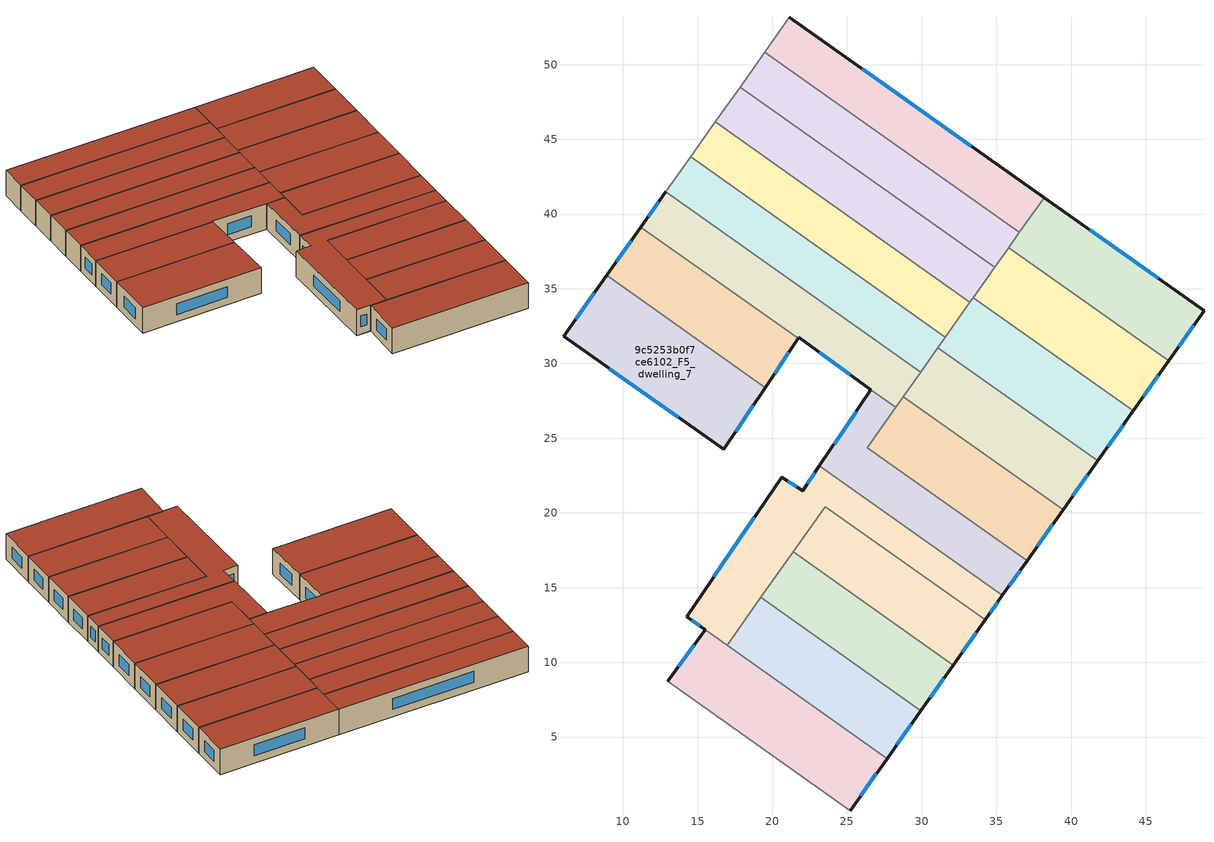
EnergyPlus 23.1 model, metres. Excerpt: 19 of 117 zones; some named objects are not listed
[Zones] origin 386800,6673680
9c5253b0f7ce6102_F5_dwelling_0
 floor to 9c5253b0f7ce6102_F4_dwelling_0 (EU_floor_Construction): 38.19,41.1 36.54,38.77 19.5,50.83 21.15,53.17 z15
 wall outside (EU_wall_Construction): 38.19,41.1 21.15,53.17 z15:18
 wall to 9c5253b0f7ce6102_F5_dwelling_1 (EU_wall_Construction): 19.5,50.83 36.54,38.77 z15:18
 wall adiabatic (EU_wall_Construction): 21.15,53.17 19.5,50.83 z15:18
 wall to 9c5253b0f7ce6102_F5_dwelling_9 (EU_wall_Construction): 36.54,38.77 38.19,41.1 z15:18
 window (EU_Window_Construction): 33.32,44.55 26.02,49.72 z15.86:17.14
 roof outside (EU_roof_Construction): 36.54,38.77 38.19,41.1 21.15,53.17 19.5,50.83 z18
9c5253b0f7ce6102_F5_dwelling_1
 floor to 9c5253b0f7ce6102_F4_dwelling_1 (EU_floor_Construction): 36.54,38.77 34.88,36.43 17.84,48.5 19.5,50.83 z15
 wall to 9c5253b0f7ce6102_F5_dwelling_2 (EU_wall_Construction): 17.84,48.5 34.88,36.43 z15:18
 wall adiabatic (EU_wall_Construction): 19.5,50.83 17.84,48.5 z15:18
 wall to 9c5253b0f7ce6102_F5_dwelling_10 (EU_wall_Construction): 34.88,36.43 35.82,37.76 z15:18
 wall to 9c5253b0f7ce6102_F5_dwelling_9 (EU_wall_Construction): 35.82,37.76 36.54,38.77 z15:18
 roof outside (EU_roof_Construction): 34.88,36.43 36.54,38.77 19.5,50.83 17.84,48.5 z18
9c5253b0f7ce6102_F5_dwelling_10
 floor to 9c5253b0f7ce6102_F4_dwelling_10 (EU_floor_Construction): 46.52,30.18 44.16,26.83 33.45,34.41 35.82,37.76 z15
 wall outside (EU_wall_Construction): 44.16,26.83 46.52,30.18 z15:18
 wall to 9c5253b0f7ce6102_F5_dwelling_11 (EU_wall_Construction): 33.45,34.41 44.16,26.83 z15:18
 wall to 9c5253b0f7ce6102_F5_dwelling_9 (EU_wall_Construction): 46.52,30.18 35.82,37.76 z15:18
 wall to 9c5253b0f7ce6102_F5_dwelling_2 (EU_wall_Construction): 34.88,36.43 33.45,34.41 z15:18
 window (EU_Window_Construction): 44.83,27.79 45.85,29.22 z15.86:17.14
 roof outside (EU_roof_Construction): 44.16,26.83 46.52,30.18 35.82,37.76 33.45,34.41 z18
9c5253b0f7ce6102_F5_dwelling_11
 floor to 9c5253b0f7ce6102_F4_dwelling_11 (EU_floor_Construction): 44.16,26.83 41.79,23.49 31.08,31.07 33.45,34.41 z15
 wall outside (EU_wall_Construction): 41.79,23.49 44.16,26.83 z15:18
 wall to 9c5253b0f7ce6102_F5_dwelling_12 (EU_wall_Construction): 31.08,31.07 41.79,23.49 z15:18
 wall to 9c5253b0f7ce6102_F5_dwelling_3 (EU_wall_Construction): 33.23,34.1 31.57,31.76 z15:18
 wall to 9c5253b0f7ce6102_F5_dwelling_4 (EU_wall_Construction): 31.57,31.76 31.08,31.07 z15:18
 wall to 9c5253b0f7ce6102_F5_dwelling_2 (EU_wall_Construction): 33.45,34.41 33.23,34.1 z15:18
 window (EU_Window_Construction): 42.46,24.44 43.48,25.88 z15.86:17.14
 roof outside (EU_roof_Construction): 41.79,23.49 44.16,26.83 33.45,34.41 31.08,31.07 z18
9c5253b0f7ce6102_F5_dwelling_12
 floor to 9c5253b0f7ce6102_F4_dwelling_12 (EU_floor_Construction): 41.79,23.49 39.46,20.2 28.75,27.77 31.08,31.07 z15
 wall outside (EU_wall_Construction): 39.46,20.2 41.79,23.49 z15:18
 wall to 9c5253b0f7ce6102_F5_dwelling_13 (EU_wall_Construction): 28.75,27.77 39.46,20.2 z15:18
 wall to 9c5253b0f7ce6102_F5_dwelling_5 (EU_wall_Construction): 29.92,29.43 28.75,27.77 z15:18
 wall to 9c5253b0f7ce6102_F5_dwelling_4 (EU_wall_Construction): 31.08,31.07 29.92,29.43 z15:18
 window (EU_Window_Construction): 40.12,21.14 41.12,22.55 z15.86:17.14
 roof outside (EU_roof_Construction): 39.46,20.2 41.79,23.49 31.08,31.07 28.75,27.77 z18
9c5253b0f7ce6102_F5_dwelling_13
 floor to 9c5253b0f7ce6102_F4_dwelling_13 (EU_floor_Construction): 39.46,20.2 37.05,16.8 26.34,24.38 28.75,27.77 z15
 wall outside (EU_wall_Construction): 37.05,16.8 39.46,20.2 z15:18
 wall to 9c5253b0f7ce6102_F5_dwelling_14 (EU_wall_Construction): 28.25,27.06 26.34,24.38 37.05,16.8 z15:18
 wall to 9c5253b0f7ce6102_F5_dwelling_5 (EU_wall_Construction): 28.75,27.77 28.25,27.07 z15:18
 window (EU_Window_Construction): 37.74,17.77 38.77,19.22 z15.86:17.14
 roof outside (EU_roof_Construction): 37.05,16.8 39.46,20.2 28.75,27.77 26.34,24.38 z18
9c5253b0f7ce6102_F5_dwelling_14
 floor to 9c5253b0f7ce6102_F4_dwelling_14 (EU_floor_Construction): 28.25,27.07 26.34,24.38 37.05,16.8 35.41,14.47 23.15,23.15 26.59,28.24 z15
 wall outside (EU_wall_Construction): 35.41,14.47 37.05,16.8 / 26.59,28.24 23.15,23.15 z15:18
 wall to 9c5253b0f7ce6102_F5_dwelling_5 (EU_wall_Construction): 28.25,27.07 26.59,28.24 z15:18
 wall to 9c5253b0f7ce6102_F5_dwelling_8 (EU_wall_Construction): 23.15,23.15 35.41,14.47 z15:18
 window (EU_Window_Construction): 35.88,15.14 36.58,16.13 / 25.61,26.78 24.14,24.6 z15.86:17.14
 roof outside (EU_roof_Construction): 35.41,14.47 37.05,16.8 26.34,24.38 28.25,27.07 26.59,28.24 23.15,23.15 z18
9c5253b0f7ce6102_F5_dwelling_15
 floor to 9c5253b0f7ce6102_F4_dwelling_15 (EU_floor_Construction): 34.25,12.84 32.11,9.82 21.41,17.4 23.54,20.42 z15
 wall outside (EU_wall_Construction): 32.11,9.82 34.25,12.84 z15:18
 wall to 9c5253b0f7ce6102_F5_dwelling_8 (EU_wall_Construction): 34.25,12.84 23.54,20.42 21.41,17.4 z15:18
 wall to 9c5253b0f7ce6102_F5_dwelling_16 (EU_wall_Construction): 21.41,17.4 32.11,9.82 z15:18
 window (EU_Window_Construction): 32.72,10.68 33.64,11.98 z15.86:17.14
 roof outside (EU_roof_Construction): 32.11,9.82 34.25,12.84 23.54,20.42 21.41,17.4 z18
9c5253b0f7ce6102_F5_dwelling_16
 floor to 9c5253b0f7ce6102_F4_dwelling_16 (EU_floor_Construction): 32.11,9.82 29.94,6.76 19.24,14.34 21.41,17.4 z15
 wall outside (EU_wall_Construction): 29.94,6.76 32.11,9.82 z15:18
 wall to 9c5253b0f7ce6102_F5_dwelling_17 (EU_wall_Construction): 19.24,14.34 29.94,6.76 z15:18
 wall to 9c5253b0f7ce6102_F5_dwelling_8 (EU_wall_Construction): 21.41,17.4 19.24,14.34 z15:18
 window (EU_Window_Construction): 30.56,7.63 31.49,8.95 z15.86:17.14
 roof outside (EU_roof_Construction): 29.94,6.76 32.11,9.82 21.41,17.4 19.24,14.34 z18
9c5253b0f7ce6102_F5_dwelling_17
 floor to 9c5253b0f7ce6102_F4_dwelling_17 (EU_floor_Construction): 29.94,6.76 27.68,3.56 16.97,11.14 19.24,14.34 z15
 wall outside (EU_wall_Construction): 27.68,3.56 29.94,6.76 z15:18
 wall to 9c5253b0f7ce6102_F5_dwelling_18 (EU_wall_Construction): 16.97,11.14 27.68,3.56 z15:18
 wall to 9c5253b0f7ce6102_F5_dwelling_8 (EU_wall_Construction): 19.24,14.34 16.97,11.14 z15:18
 window (EU_Window_Construction): 28.33,4.47 29.3,5.85 z15.86:17.14
 roof outside (EU_roof_Construction): 27.68,3.56 29.94,6.76 19.24,14.34 16.97,11.14 z18
9c5253b0f7ce6102_F5_dwelling_18
 floor to 9c5253b0f7ce6102_F4_dwelling_18 (EU_floor_Construction): 27.68,3.56 25.21,0.07 12.99,8.72 15.51,12.18 z15
 wall outside (EU_wall_Construction): 15.51,12.18 12.99,8.72 / 25.21,0.07 27.68,3.56 z15:18
 wall adiabatic (EU_wall_Construction): 12.99,8.72 25.21,0.07 z15:18
 wall to 9c5253b0f7ce6102_F5_dwelling_8 (EU_wall_Construction): 16.97,11.14 15.51,12.18 z15:18
 window (EU_Window_Construction): 14.79,11.19 13.71,9.71 / 25.91,1.07 26.97,2.56 z15.86:17.14
 roof outside (EU_roof_Construction): 25.21,0.07 27.68,3.56 15.51,12.18 12.99,8.72 z18
9c5253b0f7ce6102_F5_dwelling_2
 floor to 9c5253b0f7ce6102_F4_dwelling_2 (EU_floor_Construction): 34.88,36.43 33.23,34.1 16.19,46.16 17.84,48.5 z15
 wall to 9c5253b0f7ce6102_F5_dwelling_3 (EU_wall_Construction): 16.19,46.16 33.23,34.1 z15:18
 wall adiabatic (EU_wall_Construction): 17.84,48.5 16.19,46.16 z15:18
 roof outside (EU_roof_Construction): 33.23,34.1 34.88,36.43 17.84,48.5 16.19,46.16 z18
9c5253b0f7ce6102_F5_dwelling_3
 floor to 9c5253b0f7ce6102_F4_dwelling_3 (EU_floor_Construction): 33.23,34.1 31.58,31.76 14.54,43.83 16.19,46.16 z15
 wall to 9c5253b0f7ce6102_F5_dwelling_4 (EU_wall_Construction): 14.54,43.83 31.58,31.76 z15:18
 wall adiabatic (EU_wall_Construction): 16.19,46.16 14.54,43.83 z15:18
 roof outside (EU_roof_Construction): 31.58,31.76 33.23,34.1 16.19,46.16 14.54,43.83 z18
9c5253b0f7ce6102_F5_dwelling_4
 floor to 9c5253b0f7ce6102_F4_dwelling_4 (EU_floor_Construction): 31.58,31.76 29.92,29.43 12.88,41.49 14.54,43.83 z15
 wall to 9c5253b0f7ce6102_F5_dwelling_5 (EU_wall_Construction): 12.88,41.49 29.92,29.43 z15:18
 wall adiabatic (EU_wall_Construction): 14.54,43.83 12.88,41.49 z15:18
 roof outside (EU_roof_Construction): 29.92,29.43 31.58,31.76 14.54,43.83 12.88,41.49 z18
9c5253b0f7ce6102_F5_dwelling_5
 floor to 9c5253b0f7ce6102_F4_dwelling_5 (EU_floor_Construction): 29.92,29.43 28.25,27.07 26.59,28.24 21.77,31.74 21.73,31.68 11.21,39.13 12.88,41.49 z15
 wall outside (EU_wall_Construction): 12.88,41.49 11.21,39.13 / 21.73,31.68 21.77,31.74 26.59,28.24 z15:18
 wall to 9c5253b0f7ce6102_F5_dwelling_6 (EU_wall_Construction): 11.21,39.13 21.73,31.68 z15:18
 window (EU_Window_Construction): 12.41,40.82 11.69,39.8 / 23.15,30.74 25.21,29.24 z15.86:17.14
 roof outside (EU_roof_Construction): 28.25,27.07 29.92,29.43 12.88,41.49 11.21,39.13 21.73,31.68 21.77,31.74 26.59,28.24 z18
9c5253b0f7ce6102_F5_dwelling_6
 floor to 9c5253b0f7ce6102_F4_dwelling_6 (EU_floor_Construction): 21.73,31.68 19.53,28.38 8.92,35.89 11.21,39.13 z15
 wall outside (EU_wall_Construction): 19.53,28.38 21.73,31.68 / 11.21,39.13 8.92,35.89 z15:18
 wall to 9c5253b0f7ce6102_F5_dwelling_7 (EU_wall_Construction): 8.92,35.89 19.53,28.38 z15:18
 window (EU_Window_Construction): 20.16,29.32 21.1,30.74 / 10.56,38.2 9.57,36.81 z15.86:17.14
 roof outside (EU_roof_Construction): 19.53,28.38 21.73,31.68 11.21,39.13 8.92,35.89 z18
9c5253b0f7ce6102_F5_dwelling_7
 floor to 9c5253b0f7ce6102_F4_dwelling_7 (EU_floor_Construction): 19.53,28.38 16.77,24.25 6.03,31.81 8.92,35.89 z15
 wall outside (EU_wall_Construction): 8.92,35.89 6.03,31.81 16.77,24.25 19.53,28.38 z15:18
 window (EU_Window_Construction): 9.1,29.65 13.7,26.41 / 8.09,34.72 6.85,32.97 / 17.56,25.43 18.74,27.2 z15.86:17.14
 roof outside (EU_roof_Construction): 16.77,24.25 19.53,28.38 8.92,35.89 6.03,31.81 z18
9c5253b0f7ce6102_F5_dwelling_8
 floor to 9c5253b0f7ce6102_F4_dwelling_8 (EU_floor_Construction): 35.41,14.47 34.25,12.84 23.54,20.42 16.97,11.14 14.27,13.06 20.62,22.37 22.03,21.49 23.15,23.15 z15
 wall outside (EU_wall_Construction): 23.15,23.15 22.03,21.49 20.62,22.37 14.27,13.06 15.5,12.18 / 34.25,12.84 35.41,14.47 z15:18
 window (EU_Window_Construction): 14.62,12.81 15.15,12.43 / 18.81,19.71 16.09,15.72 / 21.63,21.74 21.03,22.12 / 22.83,22.67 22.35,21.96 / 34.58,13.31 35.07,14.01 z15.86:17.14
 roof outside (EU_roof_Construction): 34.25,12.84 35.41,14.47 23.15,23.15 22.03,21.49 20.62,22.37 14.27,13.06 16.97,11.14 23.54,20.42 z18
9c5253b0f7ce6102_F5_dwelling_9
 floor to 9c5253b0f7ce6102_F4_dwelling_9 (EU_floor_Construction): 48.89,33.52 46.52,30.18 35.82,37.76 38.19,41.1 z15
 wall outside (EU_wall_Construction): 46.52,30.18 48.89,33.52 38.19,41.1 z15:18
 window (EU_Window_Construction): 45.83,35.69 41.25,38.94 / 47.2,31.13 48.22,32.57 z15.86:17.14
 roof outside (EU_roof_Construction): 46.52,30.18 48.89,33.52 38.19,41.1 35.82,37.76 z18
[Building]
EU S2 Campaign: North Axis=0; Terrain=City; Solar Distribution=FullExterior
[Site:Location]
Helsinki-Vantaa.AP: Latitude=60.317; Longitude=24.963; Time Zone=2; Elevation=54.6
[SizingPeriod:WeatherFileDays]
AnnualSizingPeriod: Begin Month=1; Begin Day of Month=1; End Month=12; End Day of Month=31; Day of Week for Start Day=Monday; Use Weather File Daylight Saving Period=No; Use Weather File Rain and Snow Indicators=No
[MATERIAL]
EU_InternalMass_Material: Roughness=MediumRough; Thickness=0.1; Conductivity=1; Density=1800; Specific Heat=900; Thermal Absorptance=0.9; Solar Absorptance=0.7; Visible Absorptance=0.7
[MATERIAL:NOMASS] Roughness=MediumRough; Thermal Absorptance=0.9; Solar Absorptance=0.7; Visible Absorptance=0.7
Name | Thermal Resistance
EU_wall_NoMass | 1.10183
EU_roof_NoMass; EU_floor_NoMass | 1.70606
[WINDOWMATERIAL:SIMPLEGLAZINGSYSTEM]
EU_Window_SimpleGlazing: UFactor=3.11035; Solar Heat Gain Coefficient=0.8; Visible Transmittance=0.8
[CONSTRUCTION]
EU_wall_Construction: EU_wall_NoMass
EU_roof_Construction: EU_roof_NoMass
EU_floor_Construction: EU_floor_NoMass
EU_Window_Construction: EU_Window_SimpleGlazing
EU_InternalMass_Construction: EU_InternalMass_Material
[ZONE] Type=1; Multiplier=1; Ceiling Height=autocalculate; Floor Area=autocalculate; Part of Total Floor Area=Yes
Name | Volume
9c5253b0f7ce6102_F5_dwelling_0 | 179.169
9c5253b0f7ce6102_F5_dwelling_1 | 179.207
9c5253b0f7ce6102_F5_dwelling_10; 9c5253b0f7ce6102_F5_dwelling_11 | 161.292
9c5253b0f7ce6102_F5_dwelling_12 | 158.706
9c5253b0f7ce6102_F5_dwelling_13 | 163.874
9c5253b0f7ce6102_F5_dwelling_14 | 148.206
9c5253b0f7ce6102_F5_dwelling_15 | 145.557
9c5253b0f7ce6102_F5_dwelling_16 | 147.534
9c5253b0f7ce6102_F5_dwelling_17 | 154.242
9c5253b0f7ce6102_F5_dwelling_18 | 191.769
9c5253b0f7ce6102_F5_dwelling_2 | 179.228
9c5253b0f7ce6102_F5_dwelling_3 | 179.194
9c5253b0f7ce6102_F5_dwelling_4 | 179.206
9c5253b0f7ce6102_F5_dwelling_5 | 180.603
9c5253b0f7ce6102_F5_dwelling_6 | 154.123
9c5253b0f7ce6102_F5_dwelling_7 | 195.154
9c5253b0f7ce6102_F5_dwelling_8 | 206.065
9c5253b0f7ce6102_F5_dwelling_9 | 161.279
[INTERNALMASS] Construction=EU_InternalMass_Construction
Name | Zone or ZoneList | Surface Area
9c5253b0f7ce6102_F5_dwelling_0_EU_InternalMass | 9c5253b0f7ce6102_F5_dwelling_0 | 59.7232
9c5253b0f7ce6102_F5_dwelling_1_EU_InternalMass | 9c5253b0f7ce6102_F5_dwelling_1 | 59.7353
9c5253b0f7ce6102_F5_dwelling_2_EU_InternalMass | 9c5253b0f7ce6102_F5_dwelling_2 | 59.7429
9c5253b0f7ce6102_F5_dwelling_3_EU_InternalMass | 9c5253b0f7ce6102_F5_dwelling_3 | 59.7309
9c5253b0f7ce6102_F5_dwelling_4_EU_InternalMass | 9c5253b0f7ce6102_F5_dwelling_4 | 59.7353
9c5253b0f7ce6102_F5_dwelling_5_EU_InternalMass | 9c5253b0f7ce6102_F5_dwelling_5 | 60.2015
9c5253b0f7ce6102_F5_dwelling_6_EU_InternalMass | 9c5253b0f7ce6102_F5_dwelling_6 | 51.3739
9c5253b0f7ce6102_F5_dwelling_7_EU_InternalMass | 9c5253b0f7ce6102_F5_dwelling_7 | 65.0524
9c5253b0f7ce6102_F5_dwelling_8_EU_InternalMass | 9c5253b0f7ce6102_F5_dwelling_8 | 68.6795
9c5253b0f7ce6102_F5_dwelling_9_EU_InternalMass | 9c5253b0f7ce6102_F5_dwelling_9 | 53.7595
9c5253b0f7ce6102_F5_dwelling_10_EU_InternalMass | 9c5253b0f7ce6102_F5_dwelling_10 | 53.764
9c5253b0f7ce6102_F5_dwelling_11_EU_InternalMass | 9c5253b0f7ce6102_F5_dwelling_11 | 53.764
9c5253b0f7ce6102_F5_dwelling_12_EU_InternalMass | 9c5253b0f7ce6102_F5_dwelling_12 | 52.9082
9c5253b0f7ce6102_F5_dwelling_13_EU_InternalMass | 9c5253b0f7ce6102_F5_dwelling_13 | 54.6181
9c5253b0f7ce6102_F5_dwelling_14_EU_InternalMass | 9c5253b0f7ce6102_F5_dwelling_14 | 49.4125
9c5253b0f7ce6102_F5_dwelling_15_EU_InternalMass | 9c5253b0f7ce6102_F5_dwelling_15 | 48.5278
9c5253b0f7ce6102_F5_dwelling_16_EU_InternalMass | 9c5253b0f7ce6102_F5_dwelling_16 | 49.1691
9c5253b0f7ce6102_F5_dwelling_17_EU_InternalMass | 9c5253b0f7ce6102_F5_dwelling_17 | 51.414
9c5253b0f7ce6102_F5_dwelling_18_EU_InternalMass | 9c5253b0f7ce6102_F5_dwelling_18 | 63.918
[OTHEREQUIPMENT] Fuel Type=Electricity; Design Level Calculation Method=Watts/Area; Power per Zone Floor Area=1; Fraction Latent=0; Fraction Radiant=0; Fraction Lost=0; Carbon Dioxide Generation Rate=0; EndUse Subcategory=EU_Step8_InternalGains
Name | Zone or ZoneList or Space or SpaceList | Schedule
EU_Step8_InternalGain_9c5253b0f7ce6102_F5_dwelling_0_f000 | 9c5253b0f7ce6102_F5_dwelling_0 | EU_Step8_GainSchedule_9c5253b0f7ce6102_F5_dwelling_0_f000
EU_Step8_InternalGain_9c5253b0f7ce6102_F5_dwelling_1_f000 | 9c5253b0f7ce6102_F5_dwelling_1 | EU_Step8_GainSchedule_9c5253b0f7ce6102_F5_dwelling_1_f000
EU_Step8_InternalGain_9c5253b0f7ce6102_F5_dwelling_2_f000 | 9c5253b0f7ce6102_F5_dwelling_2 | EU_Step8_GainSchedule_9c5253b0f7ce6102_F5_dwelling_2_f000
EU_Step8_InternalGain_9c5253b0f7ce6102_F5_dwelling_3_f000 | 9c5253b0f7ce6102_F5_dwelling_3 | EU_Step8_GainSchedule_9c5253b0f7ce6102_F5_dwelling_3_f000
EU_Step8_InternalGain_9c5253b0f7ce6102_F5_dwelling_4_f000 | 9c5253b0f7ce6102_F5_dwelling_4 | EU_Step8_GainSchedule_9c5253b0f7ce6102_F5_dwelling_4_f000
EU_Step8_InternalGain_9c5253b0f7ce6102_F5_dwelling_5_f000 | 9c5253b0f7ce6102_F5_dwelling_5 | EU_Step8_GainSchedule_9c5253b0f7ce6102_F5_dwelling_5_f000
EU_Step8_InternalGain_9c5253b0f7ce6102_F5_dwelling_6_f000 | 9c5253b0f7ce6102_F5_dwelling_6 | EU_Step8_GainSchedule_9c5253b0f7ce6102_F5_dwelling_6_f000
EU_Step8_InternalGain_9c5253b0f7ce6102_F5_dwelling_7_f000 | 9c5253b0f7ce6102_F5_dwelling_7 | EU_Step8_GainSchedule_9c5253b0f7ce6102_F5_dwelling_7_f000
EU_Step8_InternalGain_9c5253b0f7ce6102_F5_dwelling_8_f000 | 9c5253b0f7ce6102_F5_dwelling_8 | EU_Step8_GainSchedule_9c5253b0f7ce6102_F5_dwelling_8_f000
EU_Step8_InternalGain_9c5253b0f7ce6102_F5_dwelling_9_f000 | 9c5253b0f7ce6102_F5_dwelling_9 | EU_Step8_GainSchedule_9c5253b0f7ce6102_F5_dwelling_9_f000
EU_Step8_InternalGain_9c5253b0f7ce6102_F5_dwelling_10_f000 | 9c5253b0f7ce6102_F5_dwelling_10 | EU_Step8_GainSchedule_9c5253b0f7ce6102_F5_dwelling_10_f000
EU_Step8_InternalGain_9c5253b0f7ce6102_F5_dwelling_11_f000 | 9c5253b0f7ce6102_F5_dwelling_11 | EU_Step8_GainSchedule_9c5253b0f7ce6102_F5_dwelling_11_f000
EU_Step8_InternalGain_9c5253b0f7ce6102_F5_dwelling_12_f000 | 9c5253b0f7ce6102_F5_dwelling_12 | EU_Step8_GainSchedule_9c5253b0f7ce6102_F5_dwelling_12_f000
EU_Step8_InternalGain_9c5253b0f7ce6102_F5_dwelling_13_f000 | 9c5253b0f7ce6102_F5_dwelling_13 | EU_Step8_GainSchedule_9c5253b0f7ce6102_F5_dwelling_13_f000
EU_Step8_InternalGain_9c5253b0f7ce6102_F5_dwelling_14_f000 | 9c5253b0f7ce6102_F5_dwelling_14 | EU_Step8_GainSchedule_9c5253b0f7ce6102_F5_dwelling_14_f000
EU_Step8_InternalGain_9c5253b0f7ce6102_F5_dwelling_15_f000 | 9c5253b0f7ce6102_F5_dwelling_15 | EU_Step8_GainSchedule_9c5253b0f7ce6102_F5_dwelling_15_f000
EU_Step8_InternalGain_9c5253b0f7ce6102_F5_dwelling_16_f000 | 9c5253b0f7ce6102_F5_dwelling_16 | EU_Step8_GainSchedule_9c5253b0f7ce6102_F5_dwelling_16_f000
EU_Step8_InternalGain_9c5253b0f7ce6102_F5_dwelling_17_f000 | 9c5253b0f7ce6102_F5_dwelling_17 | EU_Step8_GainSchedule_9c5253b0f7ce6102_F5_dwelling_17_f000
EU_Step8_InternalGain_9c5253b0f7ce6102_F5_dwelling_18_f000 | 9c5253b0f7ce6102_F5_dwelling_18 | EU_Step8_GainSchedule_9c5253b0f7ce6102_F5_dwelling_18_f000
[ZONEVENTILATION:DESIGNFLOWRATE] Schedule=EU_AlwaysOn; Design Flow Rate Calculation Method=AirChanges/Hour; Air Changes per Hour=0.756316; Ventilation Type=Natural; Fan Pressure Rise=0; Fan Total Efficiency=1; Constant Term Coefficient=1; Temperature Term Coefficient=0; Velocity Term Coefficient=0; Velocity Squared Term Coefficient=0; Minimum Indoor Temperature=-100; Maximum Indoor Temperature=100; Delta Temperature=-100; Minimum Outdoor Temperature=-100; Maximum Outdoor Temperature=100; Maximum Wind Speed=40
Name | Zone or ZoneList or Space or SpaceList
EU_ConstantAir_9c5253b0f7ce6102_F5_dwelling_0 | 9c5253b0f7ce6102_F5_dwelling_0
EU_ConstantAir_9c5253b0f7ce6102_F5_dwelling_1 | 9c5253b0f7ce6102_F5_dwelling_1
EU_ConstantAir_9c5253b0f7ce6102_F5_dwelling_2 | 9c5253b0f7ce6102_F5_dwelling_2
EU_ConstantAir_9c5253b0f7ce6102_F5_dwelling_3 | 9c5253b0f7ce6102_F5_dwelling_3
EU_ConstantAir_9c5253b0f7ce6102_F5_dwelling_4 | 9c5253b0f7ce6102_F5_dwelling_4
EU_ConstantAir_9c5253b0f7ce6102_F5_dwelling_5 | 9c5253b0f7ce6102_F5_dwelling_5
EU_ConstantAir_9c5253b0f7ce6102_F5_dwelling_6 | 9c5253b0f7ce6102_F5_dwelling_6
EU_ConstantAir_9c5253b0f7ce6102_F5_dwelling_7 | 9c5253b0f7ce6102_F5_dwelling_7
EU_ConstantAir_9c5253b0f7ce6102_F5_dwelling_8 | 9c5253b0f7ce6102_F5_dwelling_8
EU_ConstantAir_9c5253b0f7ce6102_F5_dwelling_9 | 9c5253b0f7ce6102_F5_dwelling_9
EU_ConstantAir_9c5253b0f7ce6102_F5_dwelling_10 | 9c5253b0f7ce6102_F5_dwelling_10
EU_ConstantAir_9c5253b0f7ce6102_F5_dwelling_11 | 9c5253b0f7ce6102_F5_dwelling_11
EU_ConstantAir_9c5253b0f7ce6102_F5_dwelling_12 | 9c5253b0f7ce6102_F5_dwelling_12
EU_ConstantAir_9c5253b0f7ce6102_F5_dwelling_13 | 9c5253b0f7ce6102_F5_dwelling_13
EU_ConstantAir_9c5253b0f7ce6102_F5_dwelling_14 | 9c5253b0f7ce6102_F5_dwelling_14
EU_ConstantAir_9c5253b0f7ce6102_F5_dwelling_15 | 9c5253b0f7ce6102_F5_dwelling_15
EU_ConstantAir_9c5253b0f7ce6102_F5_dwelling_16 | 9c5253b0f7ce6102_F5_dwelling_16
EU_ConstantAir_9c5253b0f7ce6102_F5_dwelling_17 | 9c5253b0f7ce6102_F5_dwelling_17
EU_ConstantAir_9c5253b0f7ce6102_F5_dwelling_18 | 9c5253b0f7ce6102_F5_dwelling_18
[HVACTEMPLATE:ZONE:IDEALLOADSAIRSYSTEM] System Availability Schedule=EU_AlwaysOn; Maximum Heating Supply Air Temperature=50; Minimum Cooling Supply Air Temperature=13; Maximum Heating Supply Air Humidity Ratio=0.0156; Minimum Cooling Supply Air Humidity Ratio=0.0077; Heating Limit=NoLimit; Cooling Limit=NoLimit; Heating Availability Schedule=EU_AlwaysOn; Cooling Availability Schedule=EU_CoolingOff; Dehumidification Control Type=ConstantSensibleHeatRatio; Cooling Sensible Heat Ratio=0.7; Dehumidification Setpoint=60; Humidification Control Type=None; Humidification Setpoint=30; Outdoor Air Method=None; Outdoor Air Flow Rate per Person=0.00944; Outdoor Air Flow Rate per Zone Floor Area=0; Outdoor Air Flow Rate per Zone=0; Demand Controlled Ventilation Type=None; Outdoor Air Economizer Type=NoEconomizer; Heat Recovery Type=None; Sensible Heat Recovery Effectiveness=0.7; Latent Heat Recovery Effectiveness=0.65
Name | Template Thermostat
9c5253b0f7ce6102_F5_dwelling_0 | EU_HeatOnly_9c5253b0f7ce6102_F5_dwelling_0
9c5253b0f7ce6102_F5_dwelling_1 | EU_HeatOnly_9c5253b0f7ce6102_F5_dwelling_1
9c5253b0f7ce6102_F5_dwelling_2 | EU_HeatOnly_9c5253b0f7ce6102_F5_dwelling_2
9c5253b0f7ce6102_F5_dwelling_3 | EU_HeatOnly_9c5253b0f7ce6102_F5_dwelling_3
9c5253b0f7ce6102_F5_dwelling_4 | EU_HeatOnly_9c5253b0f7ce6102_F5_dwelling_4
9c5253b0f7ce6102_F5_dwelling_5 | EU_HeatOnly_9c5253b0f7ce6102_F5_dwelling_5
9c5253b0f7ce6102_F5_dwelling_6 | EU_HeatOnly_9c5253b0f7ce6102_F5_dwelling_6
9c5253b0f7ce6102_F5_dwelling_7 | EU_HeatOnly_9c5253b0f7ce6102_F5_dwelling_7
9c5253b0f7ce6102_F5_dwelling_8 | EU_HeatOnly_9c5253b0f7ce6102_F5_dwelling_8
9c5253b0f7ce6102_F5_dwelling_9 | EU_HeatOnly_9c5253b0f7ce6102_F5_dwelling_9
9c5253b0f7ce6102_F5_dwelling_10 | EU_HeatOnly_9c5253b0f7ce6102_F5_dwelling_10
9c5253b0f7ce6102_F5_dwelling_11 | EU_HeatOnly_9c5253b0f7ce6102_F5_dwelling_11
9c5253b0f7ce6102_F5_dwelling_12 | EU_HeatOnly_9c5253b0f7ce6102_F5_dwelling_12
9c5253b0f7ce6102_F5_dwelling_13 | EU_HeatOnly_9c5253b0f7ce6102_F5_dwelling_13
9c5253b0f7ce6102_F5_dwelling_14 | EU_HeatOnly_9c5253b0f7ce6102_F5_dwelling_14
9c5253b0f7ce6102_F5_dwelling_15 | EU_HeatOnly_9c5253b0f7ce6102_F5_dwelling_15
9c5253b0f7ce6102_F5_dwelling_16 | EU_HeatOnly_9c5253b0f7ce6102_F5_dwelling_16
9c5253b0f7ce6102_F5_dwelling_17 | EU_HeatOnly_9c5253b0f7ce6102_F5_dwelling_17
9c5253b0f7ce6102_F5_dwelling_18 | EU_HeatOnly_9c5253b0f7ce6102_F5_dwelling_18
[SIZING:ZONE] Zone Cooling Design Supply Air Temperature Input Method=SupplyAirTemperature; Zone Cooling Design Supply Air Temperature=13; Zone Heating Design Supply Air Temperature Input Method=SupplyAirTemperature; Zone Heating Design Supply Air Temperature=50; Zone Cooling Design Supply Air Humidity Ratio=0.008; Zone Heating Design Supply Air Humidity Ratio=0.008; Cooling Design Air Flow Method=DesignDay; Cooling Design Air Flow Rate=0; Cooling Minimum Air Flow per Zone Floor Area=0.000762; Cooling Minimum Air Flow=0; Cooling Minimum Air Flow Fraction=0.2; Heating Design Air Flow Method=DesignDay; Heating Design Air Flow Rate=0; Heating Maximum Air Flow per Zone Floor Area=0.002032; Heating Maximum Air Flow=0.141576; Heating Maximum Air Flow Fraction=0.3; Account for Dedicated Outdoor Air System=No; Dedicated Outdoor Air System Control Strategy=NeutralSupplyAir; Dedicated Outdoor Air Low Setpoint Temperature for Design=autosize; Dedicated Outdoor Air High Setpoint Temperature for Design=autosize; Zone Load Sizing Method=Sensible Load Only No Latent Load; Zone Latent Cooling Design Supply Air Humidity Ratio Input Method=HumidityRatioDifference; Zone Cooling Design Supply Air Humidity Ratio Difference=0.005; Zone Latent Heating Design Supply Air Humidity Ratio Input Method=HumidityRatioDifference; Zone Humidification Design Supply Air Humidity Ratio Difference=0.005
9c5253b0f7ce6102_F5_dwelling_0; 9c5253b0f7ce6102_F5_dwelling_1; 9c5253b0f7ce6102_F5_dwelling_2; 9c5253b0f7ce6102_F5_dwelling_3; 9c5253b0f7ce6102_F5_dwelling_4; 9c5253b0f7ce6102_F5_dwelling_5; 9c5253b0f7ce6102_F5_dwelling_6; 9c5253b0f7ce6102_F5_dwelling_7; 9c5253b0f7ce6102_F5_dwelling_8; 9c5253b0f7ce6102_F5_dwelling_9; 9c5253b0f7ce6102_F5_dwelling_10; 9c5253b0f7ce6102_F5_dwelling_11; 9c5253b0f7ce6102_F5_dwelling_12; 9c5253b0f7ce6102_F5_dwelling_13; 9c5253b0f7ce6102_F5_dwelling_14; 9c5253b0f7ce6102_F5_dwelling_15; 9c5253b0f7ce6102_F5_dwelling_16; 9c5253b0f7ce6102_F5_dwelling_17; 9c5253b0f7ce6102_F5_dwelling_18
[SCHEDULE:CONSTANT]
Name | Hourly Value
EU_AlwaysOn | 1
EU_CoolingOff | 0
[SCHEDULE:FILE] Column Number=1; Rows to Skip at Top=0; Number of Hours of Data=8760; Column Separator=Comma; Interpolate to Timestep=No; Minutes per Item=60; Adjust Schedule for Daylight Savings=Yes
Name | File
EU_Step8_GainSchedule_9c5253b0f7ce6102_F5_dwelling_0_f000 | ../../schedules/9c5253b0f7ce6102/9c5253b0f7ce6102_F5_dwelling_0_f000_gain.csv
EU_Step8_GainSchedule_9c5253b0f7ce6102_F5_dwelling_1_f000 | ../../schedules/9c5253b0f7ce6102/9c5253b0f7ce6102_F5_dwelling_1_f000_gain.csv
EU_Step8_GainSchedule_9c5253b0f7ce6102_F5_dwelling_2_f000 | ../../schedules/9c5253b0f7ce6102/9c5253b0f7ce6102_F5_dwelling_2_f000_gain.csv
EU_Step8_GainSchedule_9c5253b0f7ce6102_F5_dwelling_3_f000 | ../../schedules/9c5253b0f7ce6102/9c5253b0f7ce6102_F5_dwelling_3_f000_gain.csv
EU_Step8_GainSchedule_9c5253b0f7ce6102_F5_dwelling_4_f000 | ../../schedules/9c5253b0f7ce6102/9c5253b0f7ce6102_F5_dwelling_4_f000_gain.csv
EU_Step8_GainSchedule_9c5253b0f7ce6102_F5_dwelling_5_f000 | ../../schedules/9c5253b0f7ce6102/9c5253b0f7ce6102_F5_dwelling_5_f000_gain.csv
EU_Step8_GainSchedule_9c5253b0f7ce6102_F5_dwelling_6_f000 | ../../schedules/9c5253b0f7ce6102/9c5253b0f7ce6102_F5_dwelling_6_f000_gain.csv
EU_Step8_GainSchedule_9c5253b0f7ce6102_F5_dwelling_7_f000 | ../../schedules/9c5253b0f7ce6102/9c5253b0f7ce6102_F5_dwelling_7_f000_gain.csv
EU_Step8_GainSchedule_9c5253b0f7ce6102_F5_dwelling_8_f000 | ../../schedules/9c5253b0f7ce6102/9c5253b0f7ce6102_F5_dwelling_8_f000_gain.csv
EU_Step8_GainSchedule_9c5253b0f7ce6102_F5_dwelling_9_f000 | ../../schedules/9c5253b0f7ce6102/9c5253b0f7ce6102_F5_dwelling_9_f000_gain.csv
EU_Step8_GainSchedule_9c5253b0f7ce6102_F5_dwelling_10_f000 | ../../schedules/9c5253b0f7ce6102/9c5253b0f7ce6102_F5_dwelling_10_f000_gain.csv
EU_Step8_GainSchedule_9c5253b0f7ce6102_F5_dwelling_11_f000 | ../../schedules/9c5253b0f7ce6102/9c5253b0f7ce6102_F5_dwelling_11_f000_gain.csv
EU_Step8_GainSchedule_9c5253b0f7ce6102_F5_dwelling_12_f000 | ../../schedules/9c5253b0f7ce6102/9c5253b0f7ce6102_F5_dwelling_12_f000_gain.csv
EU_Step8_GainSchedule_9c5253b0f7ce6102_F5_dwelling_13_f000 | ../../schedules/9c5253b0f7ce6102/9c5253b0f7ce6102_F5_dwelling_13_f000_gain.csv
EU_Step8_GainSchedule_9c5253b0f7ce6102_F5_dwelling_14_f000 | ../../schedules/9c5253b0f7ce6102/9c5253b0f7ce6102_F5_dwelling_14_f000_gain.csv
EU_Step8_GainSchedule_9c5253b0f7ce6102_F5_dwelling_15_f000 | ../../schedules/9c5253b0f7ce6102/9c5253b0f7ce6102_F5_dwelling_15_f000_gain.csv
EU_Step8_GainSchedule_9c5253b0f7ce6102_F5_dwelling_16_f000 | ../../schedules/9c5253b0f7ce6102/9c5253b0f7ce6102_F5_dwelling_16_f000_gain.csv
EU_Step8_GainSchedule_9c5253b0f7ce6102_F5_dwelling_17_f000 | ../../schedules/9c5253b0f7ce6102/9c5253b0f7ce6102_F5_dwelling_17_f000_gain.csv
EU_Step8_GainSchedule_9c5253b0f7ce6102_F5_dwelling_18_f000 | ../../schedules/9c5253b0f7ce6102/9c5253b0f7ce6102_F5_dwelling_18_f000_gain.csv
